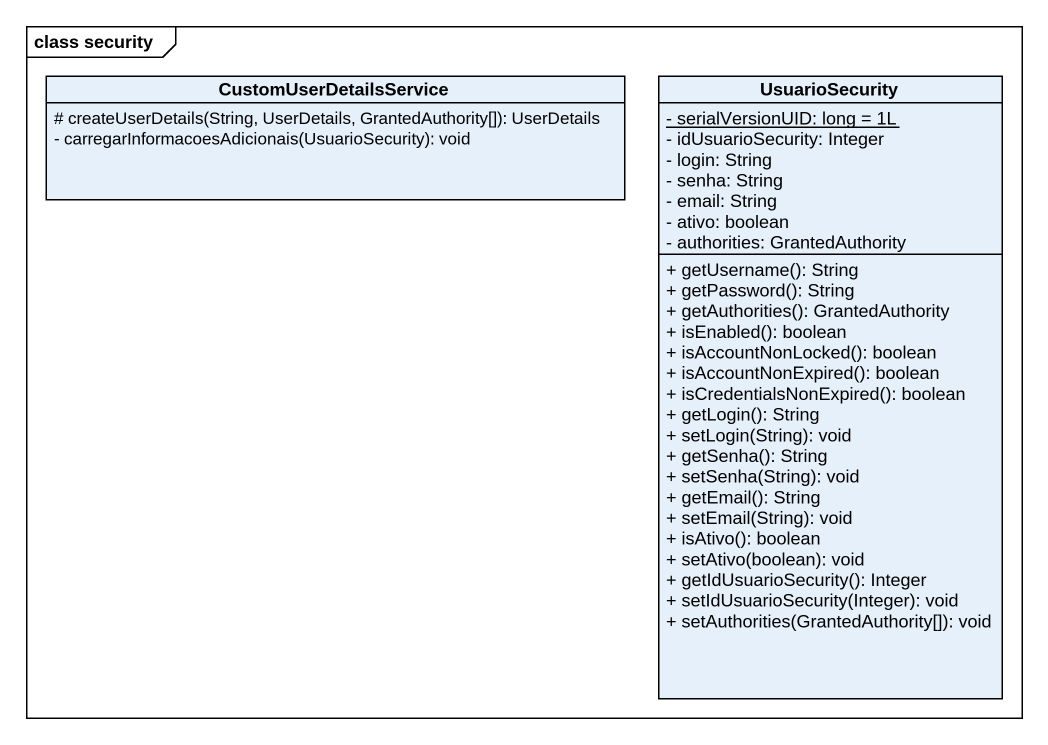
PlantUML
@startuml
mainframe class security
hide circle
hide empty members
skinparam classAttributeIconSize 0
class CustomUserDetailsService {
  # createUserDetails(String, UserDetails, GrantedAuthority[]): UserDetails
  - carregarInformacoesAdicionais(UsuarioSecurity): void
}
class UsuarioSecurity {
  {static} - serialVersionUID: long = 1L
  - idUsuarioSecurity: Integer
  - login: String
  - senha: String
  - email: String
  - ativo: boolean
  - authorities: GrantedAuthority
  + getUsername(): String
  + getPassword(): String
  + getAuthorities(): GrantedAuthority
  + isEnabled(): boolean
  + isAccountNonLocked(): boolean
  + isAccountNonExpired(): boolean
  + isCredentialsNonExpired(): boolean
  + getLogin(): String
  + setLogin(String): void
  + getSenha(): String
  + setSenha(String): void
  + getEmail(): String
  + setEmail(String): void
  + isAtivo(): boolean
  + setAtivo(boolean): void
  + getIdUsuarioSecurity(): Integer
  + setIdUsuarioSecurity(Integer): void
  + setAuthorities(GrantedAuthority[]): void
}
@enduml
